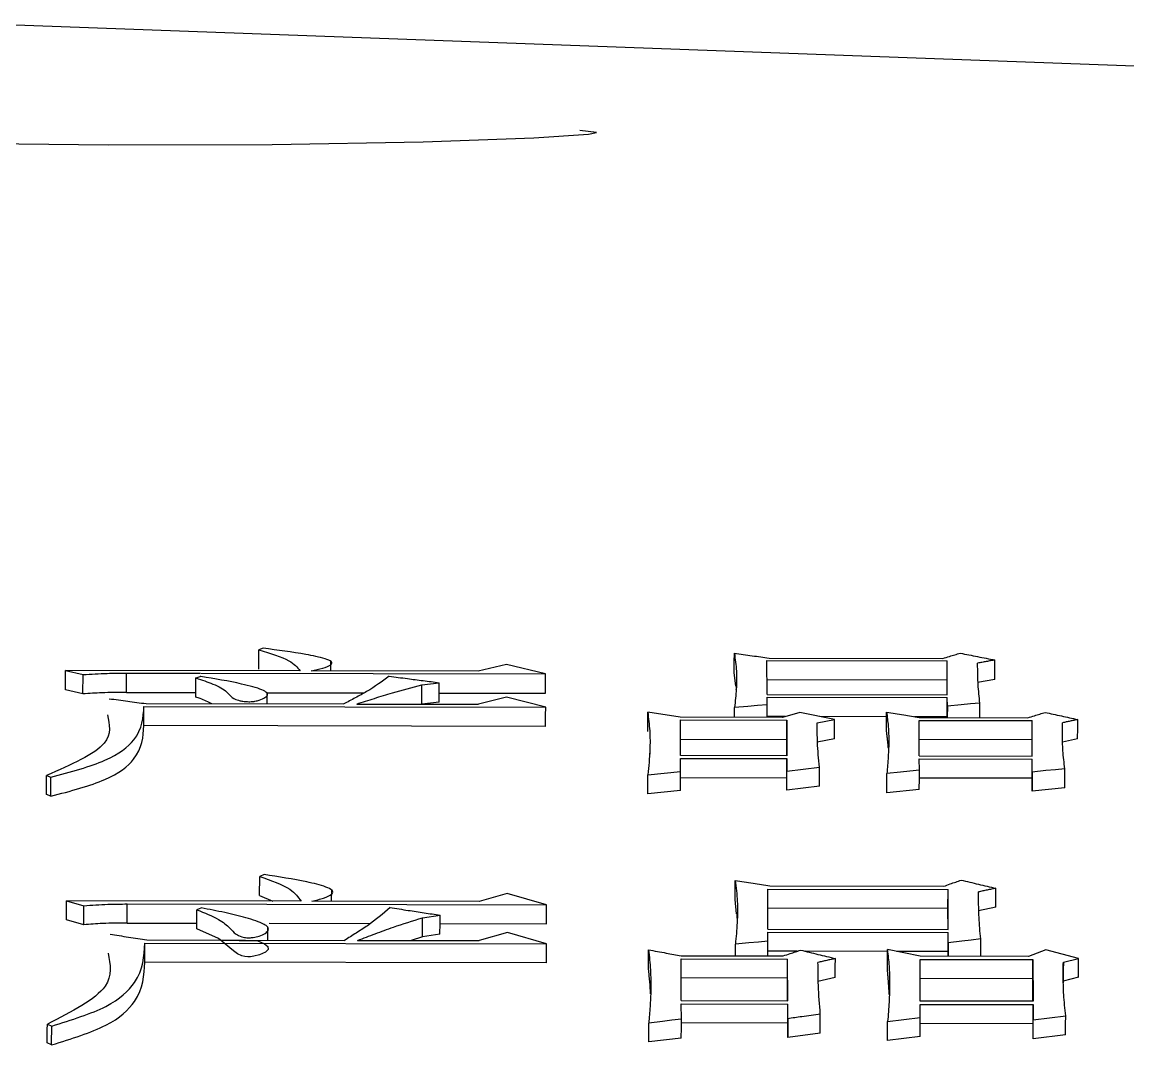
# Model space of a CAD drawing. Header units: millimetres. Extents: x 2320 to 4000, y 933 to 2121.
# Drawn here: x 2688.23 to 2693.74, y 1952.46 to 1957.56 of the extents above; entities that cross this region are included whole.
import ezdxf

# ---------------------------------------------------------------- set-up
doc = ezdxf.new("R2010")
doc.units = ezdxf.units.MM

msp = doc.modelspace()

# ---------------------------------------------------------------- linework, layer by layer
at = {"color": 7, "linetype": 'Continuous', "lineweight": 25}
for p, q in [((2687.8414, 1957.5581), (2703.1564, 1956.9945)), ((2691.0909, 1957.0086), (2691.0085, 1957.0173)), ((2689.4089, 1954.3338), (2689.4092, 1954.4303)), ((2689.4308, 1954.438), (2689.4092, 1954.4303)), ((2691.9514, 1954.3893), (2692.8168, 1954.3877)), ((2689.7678, 1954.3255), (2689.768, 1954.3731)), ((2690.6427, 1954.3579), (2690.5022, 1954.3242)), ((2690.8376, 1954.3104), (2690.6427, 1954.3579)), ((2691.9406, 1954.3764), (2692.8385, 1954.3747)), ((2691.9414, 1954.2074), (2691.9406, 1954.3764)), ((2692.8383, 1954.2783), (2692.8385, 1954.3747)), ((2692.8392, 1954.2057), (2692.8385, 1954.3747)), ((2688.4467, 1954.2317), (2688.4469, 1954.328)), ((2688.4469, 1954.328), (2688.5335, 1954.3068)), ((2689.6151, 1954.3258), (2688.4469, 1954.328)), ((2688.5333, 1954.2105), (2688.5335, 1954.3068)), ((2688.7496, 1954.218), (2688.7498, 1954.3143)), ((2688.7498, 1954.3143), (2689.1163, 1954.3136)), ((2689.0959, 1954.1936), (2689.0962, 1954.2899)), ((2689.1202, 1954.3136), (2690.8376, 1954.3104)), ((2690.5022, 1954.3242), (2689.6693, 1954.3257)), ((2691.7861, 1954.2489), (2691.778, 1954.3165)), ((2692.8383, 1954.2783), (2691.9404, 1954.28)), ((2692.8386, 1954.2057), (2692.8383, 1954.2783)), ((2693.0762, 1954.283), (2692.9897, 1954.2676)), ((2688.5333, 1954.2105), (2688.4467, 1954.2317)), ((2690.221, 1954.1597), (2690.2212, 1954.256)), ((2690.2212, 1954.256), (2690.3077, 1954.2664)), ((2688.7496, 1954.218), (2689.096, 1954.2173)), ((2689.4504, 1954.161), (2689.4505, 1954.215)), ((2689.4512, 1954.2167), (2689.9346, 1954.2158)), ((2690.3075, 1954.1702), (2690.221, 1954.1597)), ((2690.3076, 1954.2151), (2690.8373, 1954.2141)), ((2690.6434, 1954.1938), (2690.5029, 1954.159)), ((2690.8383, 1954.1449), (2690.6434, 1954.1938)), ((2691.9414, 1954.2074), (2692.8392, 1954.2057)), ((2691.9414, 1954.194), (2692.8393, 1954.1923)), ((2691.9416, 1954.1563), (2691.9414, 1954.194)), ((2692.8394, 1954.1492), (2692.8393, 1954.1923)), ((2693.0014, 1954.0919), (2693.0016, 1954.1651)), ((2688.8368, 1954.0525), (2688.8371, 1954.1486)), ((2688.8371, 1954.1486), (2690.8383, 1954.1449)), ((2688.8478, 1954.1621), (2689.8322, 1954.1603)), ((2689.8971, 1954.1601), (2690.5029, 1954.159)), ((2691.5091, 1954.0947), (2691.3468, 1954.1195)), ((2691.7793, 1954.0942), (2691.7794, 1954.1431)), ((2691.9414, 1954.0939), (2691.9416, 1954.1563)), ((2692.104, 1954.1181), (2692.0175, 1954.0937)), ((2692.2772, 1954.0823), (2692.104, 1954.1181)), ((2692.8394, 1954.1492), (2692.8393, 1954.0922)), ((2692.0175, 1954.0937), (2691.5091, 1954.0947)), ((2691.5092, 1954.081), (2692.0392, 1954.08)), ((2691.5099, 1953.9036), (2691.5092, 1954.081)), ((2692.0315, 1954.0977), (2691.9414, 1954.0978)), ((2692.0392, 1954.08), (2692.0399, 1953.9026)), ((2692.1907, 1954.0661), (2692.2772, 1954.0823)), ((2692.5366, 1954.0967), (2692.2044, 1954.0973)), ((2692.839, 1954.0962), (2692.6754, 1954.0965)), ((2692.699, 1954.0925), (2693.2399, 1954.0914)), ((2692.6991, 1954.0788), (2693.2616, 1954.0777)), ((2692.6998, 1953.9013), (2692.6991, 1954.0788)), ((2692.839, 1954.0922), (2692.839, 1954.0962)), ((2693.2614, 1953.9817), (2693.2616, 1954.0777)), ((2693.2623, 1953.9003), (2693.2616, 1954.0777)), ((2693.413, 1954.0466), (2693.4131, 1954.0665)), ((2690.838, 1954.0488), (2688.8368, 1954.0525)), ((2693.4134, 1953.9807), (2693.413, 1954.0466)), ((2691.509, 1953.985), (2692.039, 1953.984)), ((2692.0393, 1953.9026), (2692.039, 1953.984)), ((2692.277, 1953.9863), (2692.1905, 1953.9701)), ((2693.2614, 1953.9817), (2692.6989, 1953.9828)), ((2693.2617, 1953.9003), (2693.2614, 1953.9817)), ((2693.4885, 1953.9868), (2693.4128, 1953.9705)), ((2691.3557, 1953.8988), (2691.3554, 1953.8954)), ((2691.3557, 1953.9145), (2691.3559, 1953.9081)), ((2692.0399, 1953.9026), (2691.5099, 1953.9036)), ((2691.5099, 1953.8895), (2692.04, 1953.8885)), ((2691.5102, 1953.8244), (2691.5099, 1953.8895)), ((2692.6998, 1953.9013), (2693.2623, 1953.9003)), ((2692.04, 1953.8885), (2692.0402, 1953.8262)), ((2692.0402, 1953.8262), (2692.2024, 1953.8458)), ((2692.6998, 1953.8873), (2693.2623, 1953.8862)), ((2692.7001, 1953.8307), (2692.6998, 1953.8873)), ((2693.2626, 1953.8211), (2693.2623, 1953.8862)), ((2693.4246, 1953.7421), (2693.4248, 1953.8378)), ((2688.3516, 1953.8046), (2688.3733, 1953.796)), ((2691.3478, 1953.7119), (2691.348, 1953.8076)), ((2691.348, 1953.8076), (2691.5102, 1953.8244)), ((2691.5101, 1953.7937), (2692.0398, 1953.7927)), ((2692.04, 1953.7305), (2692.0398, 1953.7927)), ((2692.04, 1953.7305), (2692.0402, 1953.8262)), ((2692.5376, 1953.7182), (2692.5379, 1953.8139)), ((2693.2621, 1953.7904), (2692.7, 1953.7915)), ((2693.2624, 1953.7254), (2693.2621, 1953.7904)), ((2693.2626, 1953.8211), (2693.2624, 1953.7254)), ((2691.51, 1953.7287), (2691.3478, 1953.7119)), ((2692.2022, 1953.7501), (2692.04, 1953.7305)), ((2692.6998, 1953.735), (2692.5376, 1953.7182)), ((2693.4246, 1953.7421), (2693.2624, 1953.7254)), ((2688.3731, 1953.7004), (2688.3514, 1953.709)), ((2689.4133, 1953.2063), (2689.4135, 1953.3013)), ((2689.4351, 1953.3104), (2689.4135, 1953.3013)), ((2689.7721, 1953.1774), (2689.7723, 1953.2337)), ((2691.945, 1953.2383), (2692.8428, 1953.2366)), ((2691.9456, 1953.0388), (2691.945, 1953.2383)), ((2691.9557, 1953.2537), (2692.8211, 1953.2521)), ((2692.8426, 1953.1417), (2692.8428, 1953.2366)), ((2692.8434, 1953.0371), (2692.8428, 1953.2366)), ((2688.451, 1953.0851), (2688.4512, 1953.1799)), ((2688.4512, 1953.1799), (2688.5378, 1953.1549)), ((2689.6194, 1953.1777), (2688.4512, 1953.1799)), ((2689.4133, 1953.2063), (2689.4791, 1953.178)), ((2690.5065, 1953.1761), (2689.6735, 1953.1776)), ((2690.647, 1953.2161), (2690.5065, 1953.1761)), ((2690.8419, 1953.1599), (2690.647, 1953.2161)), ((2691.7896, 1953.1144), (2691.7823, 1953.1866)), ((2688.5376, 1953.0601), (2688.5378, 1953.1549)), ((2688.7539, 1953.069), (2688.7541, 1953.1638)), ((2688.7541, 1953.1638), (2690.8419, 1953.1599)), ((2689.1002, 1953.0403), (2689.1004, 1953.1351)), ((2692.8426, 1953.1417), (2691.9447, 1953.1434)), ((2692.8429, 1953.0371), (2692.8426, 1953.1417)), ((2693.0805, 1953.1474), (2692.994, 1953.1291)), ((2688.5376, 1953.0601), (2688.451, 1953.0851)), ((2688.7539, 1953.069), (2689.1002, 1953.0683)), ((2689.4608, 1953.0677), (2689.9643, 1953.0667)), ((2690.2253, 1953.0008), (2690.2255, 1953.0955)), ((2690.2255, 1953.0955), (2690.312, 1953.1079)), ((2690.3119, 1953.0661), (2690.8416, 1953.0651)), ((2689.4535, 1952.9833), (2689.4536, 1953.0491)), ((2690.3117, 1953.0131), (2690.2253, 1953.0008)), ((2690.6476, 1953.0223), (2690.5071, 1952.9814)), ((2690.8425, 1952.9648), (2690.6476, 1953.0223)), ((2691.9456, 1953.0388), (2692.8434, 1953.0371)), ((2691.9456, 1953.023), (2692.8435, 1953.0214)), ((2691.9458, 1952.9787), (2691.9456, 1953.023)), ((2692.8436, 1952.9706), (2692.8435, 1953.0214)), ((2688.841, 1952.874), (2688.8413, 1952.9686)), ((2688.8413, 1952.9686), (2690.8425, 1952.9648)), ((2688.852, 1952.9844), (2689.8364, 1952.9826)), ((2689.9013, 1952.9825), (2690.5071, 1952.9814)), ((2690.2253, 1953.0008), (2690.1684, 1952.982)), ((2691.7834, 1952.9056), (2691.7836, 1952.9631)), ((2691.9456, 1952.9053), (2691.9458, 1952.9787)), ((2692.8436, 1952.9706), (2692.8435, 1952.9036)), ((2693.0056, 1952.9033), (2693.0058, 1952.9894)), ((2691.5133, 1952.9061), (2692.0217, 1952.9051)), ((2692.0911, 1952.9281), (2691.9457, 1952.9284)), ((2692.5408, 1952.9273), (2692.1319, 1952.928)), ((2692.7032, 1952.9039), (2692.5409, 1952.9362)), ((2692.8433, 1952.9267), (2692.5859, 1952.9272)), ((2693.2441, 1952.9029), (2692.7032, 1952.9039)), ((2692.8433, 1952.9036), (2692.8433, 1952.9267)), ((2693.3305, 1952.9347), (2693.2441, 1952.9029)), ((2693.4929, 1952.8928), (2693.3305, 1952.9347)), ((2690.8422, 1952.8703), (2688.841, 1952.874)), ((2691.5134, 1952.8901), (2692.0434, 1952.8891)), ((2691.514, 1952.6822), (2691.5134, 1952.8901)), ((2692.0432, 1952.7946), (2692.0434, 1952.8891)), ((2692.044, 1952.6812), (2692.0434, 1952.8891)), ((2692.7033, 1952.8878), (2693.2658, 1952.8868)), ((2692.7039, 1952.68), (2692.7033, 1952.8878)), ((2693.2658, 1952.8868), (2693.2664, 1952.6789)), ((2693.4173, 1952.8736), (2693.4172, 1952.8555)), ((2693.4176, 1952.7708), (2693.4172, 1952.8555)), ((2693.4173, 1952.8736), (2693.4929, 1952.8928)), ((2692.0432, 1952.7946), (2691.5131, 1952.7956)), ((2692.0435, 1952.6812), (2692.0432, 1952.7946)), ((2692.2812, 1952.7974), (2692.1947, 1952.7783)), ((2692.703, 1952.7934), (2693.2655, 1952.7923)), ((2693.2659, 1952.6789), (2693.2655, 1952.7923)), ((2693.4927, 1952.7983), (2693.417, 1952.7792)), ((2691.514, 1952.6822), (2692.044, 1952.6812)), ((2693.2664, 1952.6789), (2692.7039, 1952.68)), ((2693.4196, 1952.7069), (2693.4195, 1952.7099)), ((2691.514, 1952.6658), (2692.0441, 1952.6648)), ((2691.5143, 1952.5897), (2691.514, 1952.6658)), ((2692.0443, 1952.5921), (2692.0441, 1952.6648)), ((2692.7039, 1952.6635), (2693.2664, 1952.6625)), ((2692.7041, 1952.5975), (2692.7039, 1952.6635)), ((2693.2664, 1952.6625), (2693.2667, 1952.5865)), ((2691.3518, 1952.4761), (2691.3521, 1952.5701)), ((2692.0439, 1952.5706), (2691.5142, 1952.5716)), ((2692.0441, 1952.498), (2692.0439, 1952.5706)), ((2692.0443, 1952.5921), (2692.0441, 1952.498)), ((2692.2063, 1952.5208), (2692.2065, 1952.615)), ((2692.5417, 1952.4838), (2692.5419, 1952.5779)), ((2692.5419, 1952.5779), (2692.7041, 1952.5975)), ((2692.7041, 1952.5694), (2693.2662, 1952.5683)), ((2693.2664, 1952.4924), (2693.2662, 1952.5683)), ((2693.2664, 1952.4924), (2693.2667, 1952.5865)), ((2693.2667, 1952.5865), (2693.4289, 1952.6061)), ((2688.3557, 1952.5657), (2688.3774, 1952.5557)), ((2692.2063, 1952.5208), (2692.0441, 1952.498)), ((2688.3771, 1952.4617), (2688.3555, 1952.4717)), ((2691.514, 1952.4957), (2691.3518, 1952.4761)), ((2692.7039, 1952.5034), (2692.5417, 1952.4838)), ((2693.4286, 1952.512), (2693.2664, 1952.4924))]:
    msp.add_line(p, q, dxfattribs=at)
at = {"color": 7, "linetype": 'Continuous', "lineweight": 25, "flags": 128}
for points in [[(2686.6428, 1957.023), (2686.6004, 1957.0208), (2686.6453, 1957.0065), (2686.8901, 1956.9894), (2687.317, 1956.9713), (2687.9146, 1956.9556), (2688.66, 1956.9465), (2689.4758, 1956.9483), (2690.2278, 1956.9616), (2690.7786, 1956.9812), (2691.0523, 1956.9998), (2691.0909, 1957.0086), (2691.0909, 1957.0086)], [(2691.778, 1954.3165), (2691.7781, 1954.3705), (2691.7782, 1954.413)], [(2693.0762, 1954.283), (2693.0763, 1954.337), (2693.0764, 1954.3795)], [(2689.0961, 1954.2899), (2689.1069, 1954.2939), (2689.1177, 1954.2978)], [(2690.8373, 1954.2141), (2690.8375, 1954.268), (2690.8376, 1954.3104)], [(2690.3075, 1954.1702), (2690.3076, 1954.2241), (2690.3077, 1954.2664)], [(2692.839, 1954.0962), (2692.8392, 1954.15), (2692.8393, 1954.1923)], [(2693.0016, 1954.1651), (2692.9546, 1954.1605), (2692.9076, 1954.1559), (2692.8394, 1954.1492)], [(2690.838, 1954.0488), (2690.8382, 1954.1026), (2690.8383, 1954.1449)], [(2691.3466, 1954.0234), (2691.3467, 1954.0772), (2691.3468, 1954.1195)], [(2691.9416, 1954.1563), (2691.8937, 1954.1524), (2691.8459, 1954.1485), (2691.7794, 1954.1431)], [(2692.5364, 1954.0239), (2692.5366, 1954.0777), (2692.5367, 1954.12)], [(2692.039, 1953.984), (2692.0391, 1954.0378), (2692.0392, 1954.08)], [(2692.277, 1953.9863), (2692.2771, 1954.0401), (2692.2772, 1954.0823)], [(2693.4885, 1953.9868), (2693.4886, 1954.0405), (2693.4887, 1954.0828)], [(2692.0398, 1953.7927), (2692.0399, 1953.8464), (2692.04, 1953.8885)], [(2692.2022, 1953.7501), (2692.2023, 1953.8037), (2692.2024, 1953.8458)], [(2693.2621, 1953.7904), (2693.2622, 1953.8441), (2693.2623, 1953.8862)], [(2693.4248, 1953.8378), (2693.3778, 1953.833), (2693.3308, 1953.8282), (2693.2626, 1953.8211)], [(2688.3514, 1953.709), (2688.3515, 1953.7439), (2688.3516, 1953.7742), (2688.3516, 1953.8046)], [(2688.3731, 1953.7004), (2688.3732, 1953.7353), (2688.3732, 1953.7656), (2688.3733, 1953.796)], [(2691.51, 1953.7287), (2691.5101, 1953.7823), (2691.5102, 1953.8244)], [(2692.7001, 1953.8307), (2692.6531, 1953.8258), (2692.6061, 1953.821), (2692.5379, 1953.8139)], [(2692.6998, 1953.735), (2692.7, 1953.7886), (2692.7001, 1953.8307)], [(2691.7823, 1953.1866), (2691.7824, 1953.2398), (2691.7826, 1953.2816)], [(2693.0805, 1953.1474), (2693.0806, 1953.2006), (2693.0807, 1953.2423)], [(2689.1004, 1953.1351), (2689.1059, 1953.1375), (2689.1139, 1953.141), (2689.122, 1953.1444)], [(2690.8416, 1953.0651), (2690.8418, 1953.1182), (2690.8419, 1953.1599)], [(2690.3117, 1953.0131), (2690.3119, 1953.0662), (2690.312, 1953.1079)], [(2689.218, 1952.9838), (2689.4044, 1952.9808), (2689.4381, 1952.9658), (2689.4544, 1952.9523), (2689.4552, 1952.9377), (2689.4422, 1952.9235), (2689.412, 1952.9099), (2689.3846, 1952.9032), (2689.368, 1952.9011), (2689.3538, 1952.9007), (2689.34, 1952.902), (2689.3247, 1952.9056), (2689.3024, 1952.9152), (2689.2824, 1952.9306), (2689.2077, 1952.9923), (2689.1002, 1953.0403), (2689.1002, 1953.0403)], [(2692.8433, 1952.9267), (2692.8434, 1952.9797), (2692.8435, 1953.0214)], [(2690.8422, 1952.8703), (2690.8424, 1952.9232), (2690.8425, 1952.9648)], [(2691.9458, 1952.9787), (2691.8979, 1952.9741), (2691.8501, 1952.9695), (2691.7836, 1952.9631)], [(2693.0058, 1952.9894), (2692.9588, 1952.984), (2692.9118, 1952.9785), (2692.8436, 1952.9706)], [(2691.3507, 1952.8406), (2691.3509, 1952.8936), (2691.351, 1952.9352)], [(2692.5406, 1952.8416), (2692.5408, 1952.8946), (2692.5409, 1952.9362)], [(2692.2812, 1952.7974), (2692.2813, 1952.8503), (2692.2814, 1952.8918)], [(2693.2655, 1952.7923), (2693.2657, 1952.8452), (2693.2658, 1952.8868)], [(2693.4927, 1952.7983), (2693.4928, 1952.8512), (2693.4929, 1952.8928)], [(2692.0439, 1952.5706), (2692.044, 1952.6233), (2692.0441, 1952.6648)], [(2693.2662, 1952.5683), (2693.2663, 1952.621), (2693.2664, 1952.6625)], [(2691.5143, 1952.5897), (2691.4673, 1952.5841), (2691.4203, 1952.5784), (2691.3521, 1952.5701)], [(2691.514, 1952.4957), (2691.5142, 1952.5483), (2691.5143, 1952.5897)], [(2692.7039, 1952.5034), (2692.704, 1952.5561), (2692.7041, 1952.5975)], [(2693.4286, 1952.512), (2693.4288, 1952.5647), (2693.4289, 1952.6061)], [(2688.3555, 1952.4717), (2688.3556, 1952.506), (2688.3556, 1952.5359), (2688.3557, 1952.5657)], [(2688.3771, 1952.4617), (2688.3772, 1952.496), (2688.3773, 1952.5258), (2688.3774, 1952.5557)]]:
    msp.add_lwpolyline(points, dxfattribs=at)
at = {"color": 7, "linetype": 'Continuous', "lineweight": 25}
for points, knots in [([(2689.4092, 1954.4303), (2689.4663, 1954.4131), (2689.5674, 1954.3828), (2689.6007, 1954.3431), (2689.6151, 1954.3258)], [0, 0, 0, 0, 0.5653913, 1, 1, 1, 1]), ([(2689.6693, 1954.3257), (2689.6894, 1954.3299), (2689.7292, 1954.3383), (2689.7659, 1954.3518), (2689.7749, 1954.3636), (2689.7701, 1954.3744), (2689.7275, 1954.3907), (2689.6134, 1954.4139), (2689.5034, 1954.4284), (2689.4308, 1954.438)], [0, 0, 0, 0, 0.1207835, 0.2379421, 0.2842431, 0.3308199, 0.4249814, 0.6208103, 1, 1, 1, 1]), ([(2691.7782, 1954.413), (2691.7826, 1954.3836), (2691.7914, 1954.3248), (2691.7889, 1954.2348), (2691.7825, 1954.1737), (2691.7794, 1954.1431)], [0, 0, 0, 0, 0.33259, 0.666186, 1, 1, 1, 1]), ([(2691.7782, 1954.413), (2691.7931, 1954.411), (2691.8228, 1954.4069), (2691.8805, 1954.399), (2691.9234, 1954.3932), (2691.9514, 1954.3893)], [0, 0, 0, 0, 0.2574409, 0.5148817, 1, 1, 1, 1]), ([(2692.8168, 1954.3877), (2692.8278, 1954.391), (2692.8477, 1954.397), (2692.8765, 1954.4055), (2692.8943, 1954.4108), (2692.9032, 1954.4135)], [0, 0, 0, 0, 0.382635, 0.691318, 1, 1, 1, 1]), ([(2692.9032, 1954.4135), (2692.9321, 1954.4078), (2692.9754, 1954.3993), (2693.0331, 1954.388), (2693.062, 1954.3823), (2693.0764, 1954.3795)], [0, 0, 0, 0, 0.4999999, 0.75, 1, 1, 1, 1]), ([(2693.0764, 1954.3795), (2693.0692, 1954.3782), (2693.0548, 1954.3756), (2693.0332, 1954.3717), (2693.0116, 1954.3679), (2692.9972, 1954.3653), (2692.99, 1954.364)], [0, 0, 0, 0, 0.2500001, 0.5000003, 0.7500004, 1, 1, 1, 1]), ([(2693.0016, 1954.1651), (2692.9982, 1954.1957), (2692.9929, 1954.2415), (2692.9908, 1954.3077), (2692.9903, 1954.3433), (2692.99, 1954.364)], [0, 0, 0, 0, 0.455483, 0.683214, 1, 1, 1, 1]), ([(2688.5335, 1954.3068), (2688.5733, 1954.3093), (2688.6444, 1954.3139), (2688.7176, 1954.3142), (2688.7498, 1954.3143)], [0, 0, 0, 0, 0.5588348, 1, 1, 1, 1]), ([(2689.0962, 1954.2899), (2689.1256, 1954.2801), (2689.1892, 1954.259), (2689.2588, 1954.2215), (2689.2721, 1954.1874), (2689.3244, 1954.1743), (2689.3468, 1954.1719), (2689.37, 1954.1716), (2689.3929, 1954.1742), (2689.4184, 1954.1809), (2689.4395, 1954.1911), (2689.4557, 1954.2037), (2689.4509, 1954.2174), (2689.4139, 1954.2383), (2689.3005, 1954.2668), (2689.1896, 1954.2861), (2689.1185, 1954.2977), (2689.1177, 1954.2978)], [0, 0, 0, 0, 0.11781, 0.254849, 0.391031, 0.410858, 0.430655, 0.450877, 0.468612, 0.491918, 0.540011, 0.576765, 0.61394, 0.664642, 0.789466, 0.997756, 1, 1, 1, 1]), ([(2690.0588, 1954.2987), (2690.0237, 1954.2729), (2689.9741, 1954.2364), (2689.8902, 1954.1911), (2689.8515, 1954.1705), (2689.8322, 1954.1603)], [0, 0, 0, 0, 0.546201, 0.773057, 1, 1, 1, 1]), ([(2690.0588, 1954.2987), (2690.0889, 1954.2948), (2690.1455, 1954.2875), (2690.2285, 1954.2767), (2690.2813, 1954.2699), (2690.3077, 1954.2664)], [0, 0, 0, 0, 0.363442, 0.681721, 1, 1, 1, 1]), ([(2689.8971, 1954.1601), (2689.9264, 1954.1696), (2689.9851, 1954.1885), (2690.0903, 1954.2213), (2690.1719, 1954.2429), (2690.2212, 1954.256)], [0, 0, 0, 0, 0.283865, 0.567758, 1, 1, 1, 1]), ([(2691.7867, 1954.2518), (2691.7869, 1954.2432), (2691.7873, 1954.2298), (2691.7875, 1954.2334), (2691.7876, 1954.2347)], [0, 0, 0, 0, 0.641471, 1, 1, 1, 1]), ([(2688.7496, 1954.218), (2688.7085, 1954.2177), (2688.6353, 1954.2173), (2688.5644, 1954.2126), (2688.5333, 1954.2105)], [0, 0, 0, 0, 0.561085, 1, 1, 1, 1]), ([(2688.6639, 1954.1867), (2688.6946, 1954.1826), (2688.7559, 1954.1744), (2688.8172, 1954.1662), (2688.8478, 1954.1621)], [0, 0, 0, 0, 0.499883, 1, 1, 1, 1]), ([(2689.1749, 1954.1615), (2689.1571, 1954.1703), (2689.1342, 1954.1817), (2689.103, 1954.1914), (2689.096, 1954.1936)], [0, 0, 0, 0, 0.775038, 1, 1, 1, 1]), ([(2688.3733, 1953.796), (2688.472, 1953.8222), (2688.6661, 1953.8738), (2688.828, 1954.0013), (2688.8336, 1954.0928), (2688.8371, 1954.1486)], [0, 0, 0, 0, 0.287817, 0.565935, 1, 1, 1, 1]), ([(2691.3468, 1954.1195), (2691.3506, 1954.0885), (2691.3583, 1954.0265), (2691.3587, 1953.943), (2691.3537, 1953.87), (2691.3499, 1953.8284), (2691.348, 1953.8076)], [0, 0, 0, 0, 0.304153, 0.608343, 0.804164, 1, 1, 1, 1]), ([(2692.5367, 1954.12), (2692.5396, 1954.0968), (2692.5456, 1954.0506), (2692.5489, 1953.9764), (2692.5453, 1953.8977), (2692.5403, 1953.8418), (2692.5379, 1953.8139)], [0, 0, 0, 0, 0.231566, 0.463148, 0.731542, 1, 1, 1, 1]), ([(2692.5367, 1954.12), (2692.5509, 1954.1176), (2692.5795, 1954.1127), (2692.6336, 1954.1036), (2692.6735, 1954.0968), (2692.699, 1954.0925)], [0, 0, 0, 0, 0.263834, 0.527668, 1, 1, 1, 1]), ([(2693.2399, 1954.0914), (2693.2509, 1954.0949), (2693.2708, 1954.1012), (2693.2996, 1954.1102), (2693.3174, 1954.1157), (2693.3263, 1954.1185)], [0, 0, 0, 0, 0.382635, 0.691318, 1, 1, 1, 1]), ([(2693.3263, 1954.1185), (2693.3534, 1954.1126), (2693.394, 1954.1037), (2693.4481, 1954.0917), (2693.4752, 1954.0858), (2693.4887, 1954.0828)], [0, 0, 0, 0, 0.5, 0.75, 1, 1, 1, 1]), ([(2688.6548, 1954.1061), (2688.6653, 1954.0583), (2688.6891, 1953.9507), (2688.4722, 1953.8568), (2688.3516, 1953.8046)], [0, 0, 0, 0, 0.4443, 1, 1, 1, 1]), ([(2692.2024, 1953.8458), (2692.1983, 1953.8871), (2692.1926, 1953.9449), (2692.1914, 1954.0179), (2692.1909, 1954.05), (2692.1907, 1954.0661)], [0, 0, 0, 0, 0.5564808, 0.7782386, 1, 1, 1, 1]), ([(2693.4248, 1953.8378), (2693.4211, 1953.8678), (2693.4144, 1953.9214), (2693.4124, 1953.9975), (2693.4128, 1954.0435), (2693.4131, 1954.0665)], [0, 0, 0, 0, 0.387747, 0.693846, 1, 1, 1, 1]), ([(2693.4887, 1954.0828), (2693.4824, 1954.0814), (2693.4698, 1954.0787), (2693.4509, 1954.0747), (2693.432, 1954.0706), (2693.4194, 1954.0679), (2693.4131, 1954.0665)], [0, 0, 0, 0, 0.25, 0.5, 0.750001, 1, 1, 1, 1]), ([(2688.3731, 1953.7004), (2688.4718, 1953.7266), (2688.6658, 1953.778), (2688.8277, 1953.9054), (2688.8334, 1953.9968), (2688.8368, 1954.0525)], [0, 0, 0, 0, 0.287925, 0.56603, 1, 1, 1, 1]), ([(2692.5455, 1953.941), (2692.5454, 1953.9418), (2692.5452, 1953.9455), (2692.5447, 1953.9507), (2692.5442, 1953.9566), (2692.5438, 1953.961), (2692.5434, 1953.9654), (2692.5429, 1953.9699), (2692.5424, 1953.9743), (2692.542, 1953.9787), (2692.5415, 1953.9831), (2692.541, 1953.9875), (2692.5404, 1953.9918), (2692.5397, 1953.9977), (2692.539, 1954.0035), (2692.5383, 1954.0094), (2692.5377, 1954.0138), (2692.5371, 1954.0186), (2692.5367, 1954.022), (2692.5364, 1954.0239)], [0, 0, 0, 0, 0.027762, 0.133883, 0.186944, 0.240005, 0.293066, 0.346127, 0.399187, 0.452248, 0.505309, 0.55837, 0.611431, 0.664491, 0.770613, 0.823674, 0.876735, 0.929795, 1, 1, 1, 1]), ([(2689.4135, 1953.3013), (2689.4706, 1953.281), (2689.5717, 1953.245), (2689.605, 1953.1981), (2689.6194, 1953.1777)], [0, 0, 0, 0, 0.5653913, 1, 1, 1, 1]), ([(2689.6735, 1953.1776), (2689.6937, 1953.1826), (2689.7335, 1953.1925), (2689.7702, 1953.2085), (2689.7792, 1953.2225), (2689.7744, 1953.2353), (2689.7318, 1953.2545), (2689.6178, 1953.2819), (2689.5077, 1953.2991), (2689.4351, 1953.3104)], [0, 0, 0, 0, 0.120818, 0.238007, 0.284295, 0.33086, 0.424999, 0.620775, 1, 1, 1, 1]), ([(2691.7826, 1953.2816), (2691.7869, 1953.2468), (2691.7957, 1953.1772), (2691.7931, 1953.071), (2691.7868, 1952.999), (2691.7836, 1952.9631)], [0, 0, 0, 0, 0.33259, 0.666186, 1, 1, 1, 1]), ([(2691.7826, 1953.2816), (2691.7974, 1953.2792), (2691.8271, 1953.2744), (2691.8849, 1953.2651), (2691.9277, 1953.2582), (2691.9557, 1953.2537)], [0, 0, 0, 0, 0.257441, 0.514882, 1, 1, 1, 1]), ([(2692.8211, 1953.2521), (2692.8321, 1953.2559), (2692.852, 1953.263), (2692.8809, 1953.2732), (2692.8986, 1953.2794), (2692.9075, 1953.2826)], [0, 0, 0, 0, 0.382635, 0.691318, 1, 1, 1, 1]), ([(2692.9075, 1953.2826), (2692.9364, 1953.2759), (2692.9797, 1953.2658), (2693.0374, 1953.2524), (2693.0663, 1953.2457), (2693.0807, 1953.2423)], [0, 0, 0, 0, 0.5, 0.75, 1, 1, 1, 1]), ([(2693.0807, 1953.2423), (2693.0735, 1953.2408), (2693.0591, 1953.2378), (2693.0375, 1953.2332), (2693.0159, 1953.2286), (2693.0015, 1953.2255), (2692.9943, 1953.224)], [0, 0, 0, 0, 0.25, 0.5, 0.75, 1, 1, 1, 1]), ([(2693.0058, 1952.9894), (2693.0024, 1953.0254), (2692.9972, 1953.0794), (2692.9951, 1953.1574), (2692.9946, 1953.1995), (2692.9943, 1953.224)], [0, 0, 0, 0, 0.455483, 0.683214, 1, 1, 1, 1]), ([(2688.5378, 1953.1549), (2688.5776, 1953.1579), (2688.6487, 1953.1633), (2688.7218, 1953.1636), (2688.7541, 1953.1638)], [0, 0, 0, 0, 0.558835, 1, 1, 1, 1]), ([(2689.1004, 1953.1351), (2689.139, 1953.1197), (2689.2088, 1953.0918), (2689.2631, 1953.0486), (2689.2864, 1953.0178), (2689.3155, 1953.0026), (2689.3361, 1952.9971), (2689.3499, 1952.9952), (2689.3656, 1952.9952), (2689.3872, 1952.9977), (2689.4153, 1953.0046), (2689.4433, 1953.0164), (2689.458, 1953.0323), (2689.4573, 1953.0485), (2689.4229, 1953.0714), (2689.3472, 1953.0955), (2689.2395, 1953.122), (2689.1616, 1953.1369), (2689.122, 1953.1444)], [0, 0, 0, 0, 0.156025, 0.282024, 0.363627, 0.404873, 0.419209, 0.430586, 0.44201, 0.458322, 0.488142, 0.530961, 0.573097, 0.616787, 0.655295, 0.770211, 0.882971, 1, 1, 1, 1]), ([(2690.0631, 1953.1458), (2690.028, 1953.1154), (2689.9784, 1953.0723), (2689.8944, 1953.0189), (2689.8558, 1952.9947), (2689.8364, 1952.9826)], [0, 0, 0, 0, 0.546201, 0.773057, 1, 1, 1, 1]), ([(2690.0631, 1953.1458), (2690.0932, 1953.1412), (2690.1498, 1953.1326), (2690.2328, 1953.12), (2690.2856, 1953.1119), (2690.312, 1953.1079)], [0, 0, 0, 0, 0.363442, 0.681721, 1, 1, 1, 1]), ([(2691.7903, 1953.1185), (2691.7903, 1953.1188), (2691.7895, 1953.1277), (2691.7921, 1953.0844), (2691.7916, 1953.068), (2691.7916, 1953.0659), (2691.7916, 1953.0659)], [0, 0, 0, 0, 0.014335, 0.602284, 0.99678, 1, 1, 1, 1]), ([(2688.7539, 1953.069), (2688.7128, 1953.0687), (2688.6396, 1953.0682), (2688.5687, 1953.0625), (2688.5376, 1953.0601)], [0, 0, 0, 0, 0.561085, 1, 1, 1, 1]), ([(2689.9013, 1952.9825), (2689.9307, 1952.9936), (2689.9893, 1953.0159), (2690.0945, 1953.0545), (2690.1762, 1953.0801), (2690.2255, 1953.0955)], [0, 0, 0, 0, 0.283865, 0.567758, 1, 1, 1, 1]), ([(2688.6681, 1953.0133), (2688.6988, 1953.0085), (2688.7601, 1952.9989), (2688.8214, 1952.9893), (2688.852, 1952.9844)], [0, 0, 0, 0, 0.499883, 1, 1, 1, 1]), ([(2688.3774, 1952.5557), (2688.4761, 1952.5863), (2688.6702, 1952.6465), (2688.8321, 1952.7956), (2688.8378, 1952.9031), (2688.8413, 1952.9686)], [0, 0, 0, 0, 0.287817, 0.565935, 1, 1, 1, 1]), ([(2688.659, 1952.9187), (2688.6695, 1952.8625), (2688.6932, 1952.7362), (2688.4763, 1952.6266), (2688.3557, 1952.5657)], [0, 0, 0, 0, 0.444231, 1, 1, 1, 1]), ([(2691.351, 1952.9352), (2691.3545, 1952.902), (2691.3614, 1952.8355), (2691.3633, 1952.7411), (2691.3586, 1952.6526), (2691.3542, 1952.5976), (2691.3521, 1952.5701)], [0, 0, 0, 0, 0.277767, 0.555561, 0.777766, 1, 1, 1, 1]), ([(2691.351, 1952.9352), (2691.3656, 1952.9326), (2691.3949, 1952.9273), (2691.4491, 1952.9176), (2691.4885, 1952.9105), (2691.5133, 1952.9061)], [0, 0, 0, 0, 0.27079, 0.54158, 1, 1, 1, 1]), ([(2692.0217, 1952.9051), (2692.0334, 1952.909), (2692.0536, 1952.9157), (2692.0825, 1952.9253), (2692.0996, 1952.9309), (2692.1082, 1952.9338)], [0, 0, 0, 0, 0.404836, 0.702418, 1, 1, 1, 1]), ([(2692.1082, 1952.9338), (2692.1371, 1952.9268), (2692.1804, 1952.9163), (2692.2381, 1952.9023), (2692.267, 1952.8953), (2692.2814, 1952.8918)], [0, 0, 0, 0, 0.4999999, 0.75, 1, 1, 1, 1]), ([(2692.5409, 1952.9362), (2692.5438, 1952.909), (2692.5497, 1952.8546), (2692.5531, 1952.7676), (2692.5494, 1952.6756), (2692.5444, 1952.6104), (2692.5419, 1952.5779)], [0, 0, 0, 0, 0.231675, 0.463367, 0.731652, 1, 1, 1, 1]), ([(2688.3771, 1952.4617), (2688.4758, 1952.4922), (2688.6699, 1952.5523), (2688.8319, 1952.7013), (2688.8376, 1952.8086), (2688.841, 1952.874)], [0, 0, 0, 0, 0.287925, 0.56603, 1, 1, 1, 1]), ([(2692.2814, 1952.8918), (2692.2742, 1952.8902), (2692.2598, 1952.8871), (2692.2382, 1952.8823), (2692.2165, 1952.8775), (2692.2021, 1952.8743), (2692.1949, 1952.8727)], [0, 0, 0, 0, 0.25, 0.5, 0.75, 1, 1, 1, 1]), ([(2692.2065, 1952.615), (2692.2024, 1952.6628), (2692.1967, 1952.73), (2692.1955, 1952.8156), (2692.1951, 1952.8537), (2692.1949, 1952.8727)], [0, 0, 0, 0, 0.550969, 0.775483, 1, 1, 1, 1]), ([(2693.4289, 1952.6061), (2693.4251, 1952.6414), (2693.4185, 1952.7042), (2693.4165, 1952.7933), (2693.417, 1952.8469), (2693.4173, 1952.8736)], [0, 0, 0, 0, 0.392032, 0.69599, 1, 1, 1, 1]), ([(2691.3611, 1952.7153), (2691.361, 1952.7192), (2691.3606, 1952.7282), (2691.3597, 1952.7422), (2691.3587, 1952.7572), (2691.3575, 1952.7721), (2691.3561, 1952.787), (2691.3549, 1952.7994), (2691.354, 1952.8094), (2691.3532, 1952.8168), (2691.3524, 1952.8245), (2691.3516, 1952.8324), (2691.351, 1952.8379), (2691.3507, 1952.8406)], [0, 0, 0, 0, 0.0944046, 0.2134344, 0.3324641, 0.4514938, 0.5705234, 0.689553, 0.7490678, 0.8085826, 0.8680974, 0.9340488, 1, 1, 1, 1]), ([(2692.55, 1952.7124), (2692.5497, 1952.718), (2692.5491, 1952.7305), (2692.5482, 1952.7446), (2692.5475, 1952.7549), (2692.5472, 1952.76), (2692.5467, 1952.7669), (2692.5462, 1952.7737), (2692.5457, 1952.7805), (2692.5453, 1952.7856), (2692.5449, 1952.7908), (2692.5445, 1952.7959), (2692.544, 1952.801), (2692.5436, 1952.8061), (2692.5432, 1952.8112), (2692.5428, 1952.8163), (2692.5424, 1952.8214), (2692.5419, 1952.8265), (2692.5413, 1952.8332), (2692.5409, 1952.8383), (2692.5406, 1952.8416)], [0, 0, 0, 0, 0.128632, 0.287252, 0.326907, 0.366562, 0.406217, 0.485527, 0.525181, 0.564836, 0.604491, 0.644146, 0.683801, 0.723456, 0.763111, 0.802766, 0.842421, 0.882075, 0.92173, 1, 1, 1, 1]), ([(2692.2065, 1952.615), (2692.1912, 1952.6128), (2692.1605, 1952.6085), (2692.1064, 1952.6008), (2692.0677, 1952.5954), (2692.0443, 1952.5921)], [0, 0, 0, 0, 0.283865, 0.567729, 1, 1, 1, 1])]:
    msp.add_open_spline(points, degree=3, knots=knots, dxfattribs=at)

doc.saveas('drawing.dxf')
